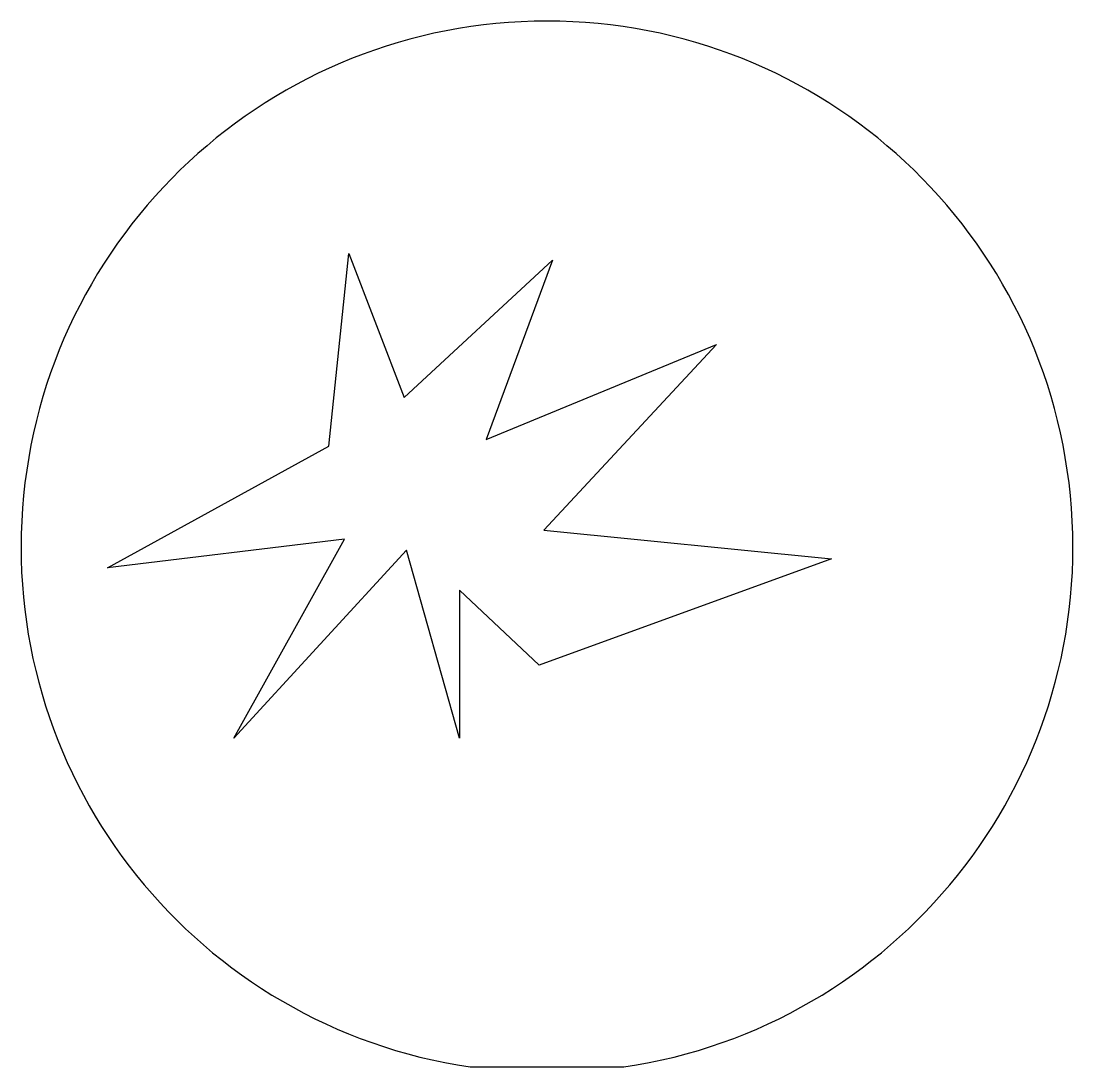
# Model space of a CAD drawing. Extents: x -58 to 78, y 0 to 136.
import ezdxf

# ---------------------------------------------------------------- set-up
doc = ezdxf.new("R2010")
doc.units = 0
doc.layers.get('0').update_dxf_attribs({"linetype": 'CONTINUOUS'})

msp = doc.modelspace()

# ---------------------------------------------------------------- linework, layer by layer
for p, q in [((-18.37, 80.79), (-15.77, 105.85)), ((-15.77, 105.85), (-8.57, 87.13)), ((-8.57, 87.13), (10.72, 104.99)), ((10.72, 104.99), (2.08, 81.66)), ((2.08, 81.66), (32.03, 94.04)), ((32.03, 94.04), (9.57, 69.85)), ((-47.17, 64.95), (-18.37, 80.79)), ((9.57, 69.85), (47.01, 66.11)), ((-16.35, 68.7), (-47.17, 64.95)), ((-30.75, 42.78), (-16.35, 68.7)), ((-8.29, 67.26), (-30.75, 42.78)), ((-1.37, 42.78), (-8.29, 67.26)), ((47.01, 66.11), (8.99, 52.28)), ((8.99, 52.28), (-1.37, 62.07)), ((-1.37, 62.07), (-1.37, 42.78)), ((0, 0), (20, 0))]:
    msp.add_line(p, q)
msp.add_arc((10, 67.69), 68.42, 278.4037, 261.5963)

doc.saveas('drawing.dxf')
